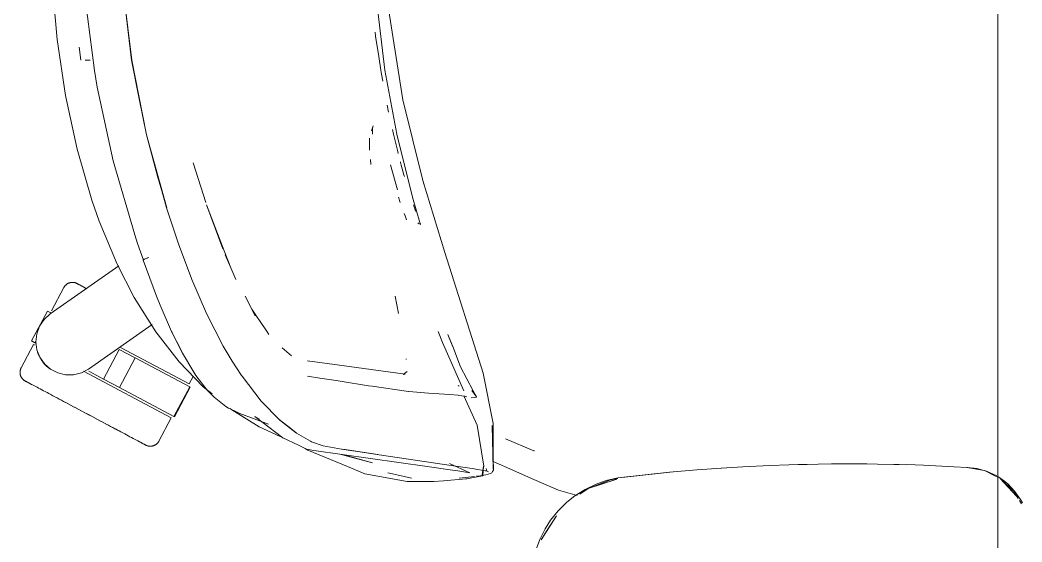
# Model space of a CAD drawing. Header units: millimetres. Extents: x 155927 to 326028, y -36033 to 97293.
# Drawn here: x 194293 to 194710.5, y 33265.7 to 33483.2 of the extents above; entities that cross this region are included whole.
import ezdxf

# ---------------------------------------------------------------- set-up
doc = ezdxf.new("R2010")
doc.units = ezdxf.units.MM
doc.header["$MEASUREMENT"] = 0
doc.layers.add('G-IMPT', color=8, linetype='CONTINUOUS', lineweight=9)
doc.layers.add('I-FURN', color=8, linetype='CONTINUOUS', lineweight=9)

msp = doc.modelspace()

# ---------------------------------------------------------------- linework, layer by layer
at = {"layer": 'G-IMPT'}
for p, q in [((194308.41, 33475.13), (194306.15, 33500.7)), ((194335.67, 33498.03), (194339.5, 33466.44)), ((194335.71, 33498.07), (194339.49, 33466.52)), ((194335.71, 33498.07), (194337.55, 33481.99)), ((194320.15, 33492.33), (194323.96, 33462.16)), ((194445.06, 33462.3), (194441.76, 33489.21)), ((194452.45, 33449.94), (194446.46, 33487.86)), ((194339.49, 33466.52), (194337.55, 33481.99)), ((194441.15, 33476.45), (194440.96, 33478.11)), ((194311.9, 33451.71), (194308.41, 33475.13)), ((194442.44, 33467.92), (194441.15, 33476.45)), ((194318.31, 33466.43), (194317.66, 33471.85)), ((194322.17, 33466.47), (194320.07, 33466.4)), ((194320.07, 33466.4), (194320.18, 33466.4)), ((194345.67, 33435.39), (194339.49, 33466.52)), ((194339.49, 33466.52), (194342.59, 33450.41)), ((194345.67, 33435.39), (194339.5, 33466.44)), ((194442.44, 33467.92), (194443.29, 33462.3)), ((194323.96, 33462.16), (194325.14, 33455.24)), ((194443.29, 33462.3), (194443.54, 33460.67)), ((194444.09, 33457.77), (194443.54, 33460.67)), ((194449.99, 33435.63), (194445.06, 33462.3)), ((194331.81, 33424.45), (194325.14, 33455.24)), ((194316.72, 33429.35), (194311.9, 33451.71)), ((194345.67, 33435.39), (194342.59, 33450.41)), ((194452.45, 33449.94), (194460.77, 33416.26)), ((194446.02, 33447.66), (194446.55, 33444.85)), ((194440.11, 33439.03), (194439.42, 33437.08)), ((194439.85, 33435.82), (194439.86, 33435.68)), ((194439.89, 33437.99), (194439.86, 33435.68)), ((194439.89, 33437.99), (194440.11, 33439.03)), ((194448.22, 33437.62), (194448.67, 33435.64)), ((194450.22, 33428.89), (194448.67, 33435.64)), ((194449.99, 33435.63), (194456.54, 33409.31)), ((194350.32, 33418.14), (194345.67, 33435.39)), ((194345.67, 33435.39), (194354.05, 33404.89)), ((194345.67, 33435.39), (194354.1, 33404.98)), ((194438.57, 33433.98), (194438.65, 33428.92)), ((194438.57, 33433.98), (194438.57, 33431.19)), ((194322.89, 33408.11), (194316.72, 33429.35)), ((194438.65, 33428.92), (194438.57, 33431.19)), ((194450.22, 33428.89), (194450.56, 33427.6)), ((194331.81, 33424.45), (194340.75, 33393.62)), ((194365.12, 33423.7), (194366.2, 33420.27)), ((194365.12, 33423.7), (194370.37, 33407.22)), ((194438.97, 33425.13), (194439.18, 33423.03)), ((194451.53, 33423.87), (194451.48, 33424.05)), ((194451.84, 33422.73), (194451.53, 33423.87)), ((194450.25, 33412.41), (194447.35, 33422.8)), ((194451.84, 33422.73), (194452.96, 33418.74)), ((194350.32, 33418.14), (194354.1, 33404.98)), ((194452.96, 33418.74), (194453.16, 33418.05)), ((194469.95, 33386.29), (194460.77, 33416.26)), ((194322.89, 33408.11), (194325.96, 33399.37)), ((194450.7, 33409.32), (194451.42, 33407.1)), ((194456.54, 33409.31), (194459.61, 33398.88)), ((194354.05, 33404.89), (194359.06, 33389.97)), ((194370.65, 33406.23), (194377.47, 33387.82)), ((194370.65, 33406.23), (194377.36, 33388.78)), ((194453.41, 33401.56), (194453.04, 33402.57)), ((194457.7, 33404.11), (194456.96, 33406.21)), ((194457.7, 33404.11), (194457.94, 33403.45)), ((194325.96, 33399.37), (194333.48, 33381.4)), ((194453.41, 33401.56), (194454.03, 33399.9)), ((194458.72, 33398.63), (194458.93, 33398.48)), ((194458.72, 33398.63), (194459.33, 33398.24)), ((194459.68, 33398.61), (194459.61, 33398.88)), ((194459.75, 33398.31), (194459.68, 33398.61)), ((194459.72, 33397.85), (194459.81, 33398.09)), ((194459.81, 33398.09), (194459.75, 33398.31)), ((194340.75, 33393.62), (194341.95, 33390.02)), ((194344.36, 33383.08), (194341.95, 33390.02)), ((194364.52, 33375.09), (194359.06, 33389.97)), ((194377.36, 33388.78), (194378.03, 33387.05)), ((194380.75, 33379.97), (194378.03, 33387.05)), ((194380.75, 33379.97), (194378.44, 33385.42)), ((194469.95, 33386.29), (194485.94, 33336.04)), ((194340.57, 33367.62), (194333.48, 33381.4)), ((194344.32, 33383.09), (194344.35, 33383.22)), ((194349.89, 33368.12), (194344.32, 33383.09)), ((194344.35, 33383.22), (194344.76, 33383.49)), ((194344.35, 33383.22), (194344.36, 33383.26)), ((194344.35, 33383.22), (194344.36, 33383.08)), ((194344.76, 33383.49), (194344.36, 33383.26)), ((194345.59, 33383.87), (194344.76, 33383.49)), ((194344.94, 33383.59), (194344.76, 33383.49)), ((194345.59, 33383.87), (194344.94, 33383.59)), ((194345.59, 33383.87), (194346.64, 33384.29)), ((194345.59, 33383.87), (194346.05, 33384.07)), ((194346.64, 33384.29), (194346.05, 33384.07)), ((194382.95, 33375.13), (194380.75, 33379.97)), ((194364.52, 33375.09), (194370.7, 33360.87)), ((194349.55, 33353.33), (194340.57, 33367.62)), ((194351.37, 33364.44), (194349.89, 33368.12)), ((194386.82, 33368.08), (194391, 33359.98)), ((194449.23, 33368.17), (194450.64, 33360.92)), ((194356.14, 33353.48), (194351.37, 33364.44)), ((194374.08, 33354.14), (194370.7, 33360.87)), ((194389.5, 33362.75), (194392.06, 33359)), ((194389.5, 33362.75), (194391, 33359.98)), ((194392.06, 33359), (194392.45, 33358.42)), ((194392.45, 33358.42), (194395.95, 33353.28)), ((194349.55, 33353.33), (194359.35, 33340.73)), ((194356.36, 33353.04), (194356.14, 33353.48)), ((194356.14, 33353.48), (194360.67, 33344.43)), ((194356.14, 33353.48), (194360.36, 33345.03)), ((194356.36, 33353.04), (194360.67, 33344.43)), ((194374.08, 33354.14), (194377.65, 33347.35)), ((194395.95, 33353.28), (194396.7, 33352.18)), ((194467.22, 33353.45), (194468.96, 33348.87)), ((194473.26, 33347.23), (194471.24, 33352.13)), ((194471.24, 33352.13), (194473.27, 33347.02)), ((194468.96, 33348.87), (194477.89, 33328.71)), ((194473.27, 33347.02), (194471.78, 33350.78)), ((194360.67, 33344.43), (194360.36, 33345.03)), ((194360.67, 33344.43), (194365.4, 33336.43)), ((194381.42, 33341.12), (194377.65, 33347.35)), ((194402.22, 33346.65), (194406.13, 33343.31)), ((194476.52, 33338.76), (194473.26, 33347.23)), ((194369.31, 33330.43), (194359.35, 33340.73)), ((194381.42, 33341.12), (194385.3, 33335.02)), ((194426.08, 33339.37), (194412.72, 33341.15)), ((194412.72, 33341.15), (194413.19, 33341.01)), ((194453.91, 33341.7), (194453.86, 33342.05)), ((194366.27, 33335.14), (194365.4, 33336.43)), ((194426.08, 33339.37), (194453.41, 33335.64)), ((194454.26, 33336.75), (194452.7, 33335.51)), ((194452.91, 33335.55), (194453.14, 33335.59)), ((194453.41, 33335.64), (194453.14, 33335.59)), ((194476.52, 33338.76), (194481.79, 33328.65)), ((194485.94, 33336.04), (194490.14, 33315.09)), ((194370.98, 33329.01), (194366.27, 33335.14)), ((194385.47, 33334.77), (194385.3, 33335.02)), ((194393.49, 33324.33), (194385.47, 33334.77)), ((194417.89, 33334.02), (194412.81, 33334.76)), ((194417.89, 33334.02), (194424.72, 33332.96)), ((194424.72, 33332.96), (194426.38, 33332.69)), ((194438.15, 33330.83), (194426.38, 33332.69)), ((194372.98, 33327.43), (194369.31, 33330.43)), ((194370.98, 33329.01), (194373.87, 33325.99)), ((194439.71, 33330.58), (194438.15, 33330.83)), ((194454.92, 33328.37), (194439.71, 33330.58)), ((194454.92, 33328.37), (194455, 33328.36)), ((194455, 33328.36), (194463.24, 33327.74)), ((194472.09, 33327.11), (194463.24, 33327.74)), ((194472.09, 33327.11), (194475.5, 33326.86)), ((194475.51, 33330.88), (194475.95, 33330.61)), ((194483.14, 33326.2), (194481.3, 33328.9)), ((194483.14, 33326.2), (194481.79, 33328.65)), ((194378.74, 33322.13), (194373.87, 33325.99)), ((194401.23, 33316.43), (194393.49, 33324.33)), ((194475.87, 33326.81), (194475.5, 33326.86)), ((194475.87, 33326.81), (194478.33, 33326.53)), ((194483.51, 33314.39), (194477.92, 33326.68)), ((194478.33, 33326.53), (194478.39, 33326.51)), ((194479.16, 33326.23), (194478.39, 33326.51)), ((194480.9, 33325.75), (194482.43, 33325.92)), ((194482.43, 33325.92), (194483.12, 33326.07)), ((194483.12, 33326.07), (194483.14, 33326.2)), ((194483.14, 33326.2), (194483.18, 33326.36)), ((194379.87, 33321.51), (194378.74, 33322.13)), ((194379.87, 33321.51), (194382.31, 33320.34)), ((194381.23, 33320.82), (194380.47, 33321.32)), ((194381.23, 33320.82), (194392.68, 33313.7)), ((194382.31, 33320.34), (194384.54, 33319.27)), ((194396.45, 33314.76), (194384.54, 33319.27)), ((194390.79, 33317.99), (194402.44, 33309.07)), ((194390.79, 33317.99), (194392.74, 33316.87)), ((194407.97, 33311.34), (194401.02, 33316.74)), ((194401.02, 33316.74), (194404.59, 33313.93)), ((194401.23, 33316.43), (194408.2, 33311.01)), ((194483.51, 33314.39), (194486.22, 33297.34)), ((194490.14, 33315.09), (194490.18, 33296.22)), ((194392.68, 33313.7), (194401.31, 33309.72)), ((194407.97, 33311.34), (194404.59, 33313.93)), ((194408.2, 33311.01), (194414.03, 33307.72)), ((194489.7, 33314.2), (194490.28, 33295.76)), ((194489.7, 33314.2), (194490.18, 33296.22)), ((194402.44, 33309.07), (194409.02, 33306.01)), ((194414.45, 33307.51), (194414.03, 33307.72)), ((194414.45, 33307.51), (194419.24, 33305.76)), ((194495.28, 33308.66), (194507.14, 33303.73)), ((194409.02, 33306.01), (194412.38, 33304.44)), ((194411.77, 33304.73), (194412.94, 33303.95)), ((194415.37, 33303.79), (194412.38, 33304.44)), ((194412.94, 33303.95), (194429.39, 33297.16)), ((194462.59, 33297.12), (194415.37, 33303.79)), ((194419.24, 33305.76), (194426.91, 33304.46)), ((194439.8, 33298.67), (194426.85, 33302.17)), ((194442.08, 33302.16), (194426.91, 33304.46)), ((194442.08, 33302.16), (194427.49, 33304.39)), ((194442.68, 33302.06), (194427.49, 33304.39)), ((194439.8, 33298.67), (194427.9, 33302.02)), ((194442.68, 33302.06), (194473.55, 33297.51)), ((194507.4, 33303.63), (194507.14, 33303.73)), ((194472, 33298.49), (194480.44, 33294.49)), ((194498.34, 33295.63), (194490.17, 33299.19)), ((194605.43, 33297.59), (194613.31, 33297.89)), ((194625.62, 33298.18), (194613.31, 33297.89)), ((194617.18, 33297.97), (194618.84, 33298.05)), ((194618.84, 33298.05), (194620.92, 33298.05)), ((194625.62, 33298.18), (194631.09, 33298.26)), ((194645.8, 33298.26), (194631.09, 33298.26)), ((194650.32, 33298.21), (194645.8, 33298.26)), ((194650.32, 33298.21), (194665.98, 33297.83)), ((194657.04, 33298.04), (194659.26, 33298.03)), ((194662.58, 33297.89), (194659.26, 33298.03)), ((194665.98, 33297.83), (194669.53, 33297.71)), ((194682.09, 33297.09), (194669.53, 33297.71)), ((194429.39, 33297.16), (194432.76, 33295.77)), ((194436.61, 33294.17), (194432.76, 33295.77)), ((194454.31, 33290.94), (194436.61, 33294.17)), ((194446.87, 33294.39), (194446.29, 33294.54)), ((194456.17, 33292.35), (194446.87, 33294.39)), ((194462.59, 33297.12), (194473.25, 33295.68)), ((194474.55, 33295.46), (194473.25, 33295.68)), ((194473.55, 33297.51), (194481.41, 33296.4)), ((194479.57, 33294.63), (194474.55, 33295.46)), ((194480.44, 33294.49), (194479.57, 33294.63)), ((194487.67, 33295.29), (194481.41, 33296.4)), ((194483.86, 33293.17), (194487.14, 33293.7)), ((194485.54, 33293.76), (194486.22, 33297.34)), ((194485.54, 33293.76), (194486.16, 33297.3)), ((194486.16, 33297.3), (194485.77, 33293.35)), ((194487.05, 33295.46), (194488.15, 33294.9)), ((194487.05, 33295.46), (194487.67, 33295.29)), ((194487.14, 33293.7), (194489, 33294.25)), ((194487.33, 33295.83), (194487.25, 33296.33)), ((194487.33, 33295.83), (194487.65, 33295.29)), ((194487.65, 33295.29), (194488.15, 33294.9)), ((194489.54, 33294.57), (194489, 33294.25)), ((194489.54, 33294.57), (194489.91, 33295.07)), ((194490.31, 33295.64), (194489.91, 33295.07)), ((194490.31, 33295.64), (194490.12, 33296.5)), ((194490.12, 33296.5), (194490.14, 33296.39)), ((194490.18, 33296.22), (194490.14, 33296.39)), ((194490.28, 33295.76), (194490.18, 33296.22)), ((194506.17, 33292.21), (194498.34, 33295.63)), ((194542.13, 33292.43), (194565.09, 33294.88)), ((194542.13, 33292.43), (194563.57, 33294.78)), ((194565.09, 33294.88), (194544.95, 33292.76)), ((194563.57, 33294.78), (194574.97, 33295.77)), ((194585.26, 33296.49), (194574.97, 33295.77)), ((194583.21, 33296.36), (194581.8, 33296.22)), ((194583.21, 33296.36), (194585.12, 33296.45)), ((194585.26, 33296.49), (194594.13, 33297.06)), ((194605.43, 33297.59), (194594.13, 33297.06)), ((194682.09, 33297.09), (194687.75, 33296.81)), ((194694.88, 33295.44), (194687.53, 33296.81)), ((194687.75, 33296.81), (194691.76, 33296.31)), ((194691.76, 33296.31), (194695.72, 33295.24)), ((194699.13, 33293.34), (194694.88, 33295.44)), ((194700.04, 33293.26), (194695.72, 33295.24)), ((194454.31, 33290.94), (194461.28, 33290.91)), ((194465.45, 33290.91), (194461.28, 33290.91)), ((194469.4, 33291.25), (194465.45, 33290.91)), ((194469.4, 33291.25), (194478.73, 33292.05)), ((194478.56, 33292.57), (194475.97, 33292.36)), ((194478.56, 33292.57), (194482.35, 33292.99)), ((194478.73, 33292.05), (194479.2, 33292.1)), ((194483.45, 33292.91), (194479.2, 33292.1)), ((194483.86, 33293.17), (194483.25, 33293.09)), ((194483.45, 33292.91), (194485.77, 33293.35)), ((194517.3, 33287.35), (194506.17, 33292.21)), ((194528.46, 33287.63), (194533.04, 33289.82)), ((194529.78, 33288.03), (194541.64, 33291.84)), ((194539, 33291.63), (194530.82, 33288.43)), ((194532.49, 33288.93), (194541.64, 33291.84)), ((194533.04, 33289.82), (194537.17, 33291.27)), ((194542.13, 33292.43), (194537.17, 33291.27)), ((194542.06, 33292.21), (194539, 33291.63)), ((194542.13, 33292.43), (194544.95, 33292.76)), ((194699.13, 33293.34), (194700.4, 33292.71)), ((194700.4, 33293.01), (194703.26, 33291.05)), ((194701.37, 33292.23), (194703.78, 33290)), ((194708.27, 33284.84), (194701.37, 33292.23)), ((194707.08, 33286.93), (194701.37, 33292.23)), ((194704.58, 33289.92), (194703.26, 33291.05)), ((194706.36, 33287.03), (194703.78, 33290)), ((194704.58, 33289.92), (194707.45, 33286.87)), ((194517.3, 33287.35), (194525.12, 33285.09)), ((194528.46, 33287.63), (194524.13, 33284.9)), ((194529.78, 33288.03), (194526.2, 33285.61)), ((194529.78, 33288.03), (194532.49, 33288.93)), ((194708.27, 33284.84), (194706.99, 33286.31)), ((194708.96, 33283.78), (194707.08, 33286.93)), ((194707.45, 33286.87), (194709.89, 33283.42)), ((194517.22, 33278.73), (194520.83, 33282.28)), ((194520.83, 33282.28), (194524.13, 33284.9)), ((194710.3, 33281.55), (194709.44, 33282.99)), ((194710.7, 33282.05), (194709.89, 33283.42)), ((194517.22, 33278.73), (194514.03, 33274.76)), ((194510.17, 33266.6), (194516.49, 33276.55)), ((194511.77, 33271.21), (194514.03, 33274.76)), ((194512.33, 33270.28), (194516.49, 33276.55)), ((194509.52, 33266.7), (194511.77, 33271.21)), ((194510.17, 33266.6), (194512.33, 33270.28)), ((194509.52, 33266.7), (194507.81, 33261.93))]:
    msp.add_line(p, q, dxfattribs=at)
at = {"layer": 'I-FURN'}
for p, q in [((194700.4, 34207.61), (194700.4, 32807.61)), ((194700.4, 32807.61), (194700.4, 34207.61)), ((194305.51, 33360.71), (194334.1, 33380.72)), ((194312.03, 33372.78), (194312.15, 33372.89)), ((194312.15, 33372.89), (194312.27, 33372.99)), ((194312.27, 33372.99), (194312.4, 33373.09)), ((194312.4, 33373.09), (194312.53, 33373.18)), ((194312.53, 33373.18), (194312.67, 33373.27)), ((194312.67, 33373.27), (194312.8, 33373.35)), ((194312.8, 33373.35), (194312.95, 33373.43)), ((194312.95, 33373.43), (194313.09, 33373.5)), ((194313.09, 33373.5), (194313.24, 33373.57)), ((194313.24, 33373.57), (194313.39, 33373.63)), ((194313.39, 33373.63), (194313.54, 33373.68)), ((194313.54, 33373.68), (194313.69, 33373.73)), ((194313.69, 33373.73), (194313.85, 33373.77)), ((194313.85, 33373.77), (194314, 33373.81)), ((194314, 33373.81), (194314.16, 33373.84)), ((194314.16, 33373.84), (194314.32, 33373.86)), ((194314.32, 33373.86), (194314.48, 33373.88)), ((194314.48, 33373.88), (194314.64, 33373.89)), ((194314.64, 33373.89), (194314.81, 33373.89)), ((194314.81, 33373.89), (194314.97, 33373.89)), ((194314.97, 33373.89), (194315.13, 33373.88)), ((194315.13, 33373.88), (194315.29, 33373.86)), ((194315.29, 33373.86), (194315.45, 33373.84)), ((194315.45, 33373.84), (194315.61, 33373.81)), ((194315.61, 33373.81), (194315.76, 33373.78)), ((194315.76, 33373.78), (194315.92, 33373.74)), ((194315.92, 33373.74), (194316.07, 33373.69)), ((194316.07, 33373.69), (194316.23, 33373.64)), ((194316.23, 33373.64), (194316.38, 33373.58)), ((194316.38, 33373.58), (194316.52, 33373.51)), ((194316.52, 33373.51), (194316.67, 33373.44)), ((194316.67, 33373.44), (194316.71, 33373.42)), ((194316.71, 33373.42), (194316.73, 33373.41)), ((194316.75, 33373.39), (194316.71, 33373.42)), ((194316.71, 33373.42), (194316.71, 33373.42)), ((194316.73, 33373.41), (194316.79, 33373.38)), ((194316.84, 33373.35), (194316.75, 33373.39)), ((194316.79, 33373.38), (194316.89, 33373.32)), ((194316.96, 33373.29), (194316.84, 33373.35)), ((194316.89, 33373.32), (194317.03, 33373.25)), ((194317.12, 33373.2), (194316.96, 33373.29)), ((194317.03, 33373.25), (194317.21, 33373.15)), ((194317.32, 33373.09), (194317.12, 33373.2)), ((194317.21, 33373.15), (194317.43, 33373.04)), ((194317.56, 33372.96), (194317.32, 33373.09)), ((194317.43, 33373.04), (194317.68, 33372.9)), ((194317.84, 33372.82), (194317.56, 33372.96)), ((194317.68, 33372.9), (194317.98, 33372.74)), ((194311.26, 33371.75), (194306.11, 33362.07)), ((194311.26, 33371.75), (194311.33, 33371.89)), ((194311.33, 33371.89), (194311.42, 33372.03)), ((194311.42, 33372.03), (194311.51, 33372.17)), ((194311.51, 33372.17), (194311.6, 33372.3)), ((194311.6, 33372.3), (194311.7, 33372.42)), ((194311.7, 33372.42), (194311.81, 33372.54)), ((194311.81, 33372.54), (194311.92, 33372.66)), ((194311.92, 33372.66), (194312.03, 33372.78)), ((194318.16, 33372.65), (194317.84, 33372.82)), ((194317.98, 33372.74), (194318.32, 33372.56)), ((194318.51, 33372.46), (194318.16, 33372.65)), ((194318.32, 33372.56), (194318.69, 33372.36)), ((194318.91, 33372.25), (194318.51, 33372.46)), ((194318.69, 33372.36), (194319.1, 33372.15)), ((194319.34, 33372.02), (194318.91, 33372.25)), ((194319.1, 33372.15), (194319.55, 33371.91)), ((194319.8, 33371.77), (194319.34, 33372.02)), ((194319.55, 33371.91), (194320.03, 33371.65)), ((194320.3, 33371.51), (194319.8, 33371.77)), ((194320.03, 33371.65), (194320.55, 33371.38)), ((194320.84, 33371.22), (194320.3, 33371.51)), ((194304.36, 33361.86), (194297.78, 33349.5)), ((194303, 33358.45), (194305.51, 33360.71)), ((194304.36, 33361.86), (194305.75, 33361.12)), ((194305.75, 33361.12), (194305.66, 33361.17)), ((194301.11, 33355.66), (194303, 33358.45)), ((194348, 33356.29), (194321.57, 33337.78)), ((194299.55, 33349.15), (194299.93, 33352.5)), ((194299.93, 33352.5), (194301.11, 33355.66)), ((194298.59, 33347.94), (194293.44, 33338.25)), ((194299.18, 33348.76), (194297.78, 33349.5)), ((194298.59, 33347.94), (194298.97, 33347.74)), ((194299.09, 33348.81), (194299.18, 33348.76)), ((194299.18, 33348.76), (194299.58, 33349.52)), ((194299.98, 33345.8), (194299.55, 33349.15)), ((194301.19, 33342.66), (194299.98, 33345.8)), ((194334.33, 33345.93), (194327.76, 33333.57)), ((194334.33, 33345.93), (194340.97, 33342.4)), ((194334.8, 33346.81), (194363.5, 33331.55)), ((194303.13, 33339.89), (194301.19, 33342.66)), ((194301.67, 33341.82), (194303.97, 33339.03)), ((194305.67, 33337.67), (194303.13, 33339.89)), ((194340.97, 33342.4), (194334.4, 33330.03)), ((194340.97, 33342.4), (194363.68, 33330.32)), ((194292.97, 33336.51), (194292.98, 33336.68)), ((194292.97, 33336.35), (194292.97, 33336.51)), ((194292.98, 33336.19), (194292.97, 33336.35)), ((194292.98, 33336.68), (194293, 33336.84)), ((194292.99, 33336.03), (194292.98, 33336.19)), ((194293, 33335.87), (194292.99, 33336.03)), ((194293, 33336.84), (194293.02, 33337)), ((194293.02, 33335.71), (194293, 33335.87)), ((194293.02, 33337), (194293.05, 33337.15)), ((194293.05, 33335.55), (194293.02, 33335.71)), ((194293.05, 33337.15), (194293.09, 33337.31)), ((194293.09, 33335.4), (194293.05, 33335.55)), ((194293.09, 33337.31), (194293.13, 33337.47)), ((194293.13, 33335.24), (194293.09, 33335.4)), ((194293.13, 33337.47), (194293.17, 33337.62)), ((194293.17, 33337.62), (194293.23, 33337.77)), ((194293.23, 33337.77), (194293.29, 33337.92)), ((194293.29, 33337.92), (194293.35, 33338.07)), ((194293.35, 33338.07), (194293.42, 33338.22)), ((194293.42, 33338.22), (194293.44, 33338.25)), ((194303.97, 33339.03), (194305.39, 33337.88)), ((194308.67, 33336.13), (194305.67, 33337.67)), ((194311.95, 33335.34), (194308.67, 33336.13)), ((194315.32, 33335.36), (194311.95, 33335.34)), ((194318.59, 33336.19), (194315.32, 33335.36)), ((194321.57, 33337.78), (194318.59, 33336.19)), ((194319.38, 33336.89), (194355.99, 33317.42)), ((194327.76, 33333.57), (194321.62, 33336.83)), ((194293.18, 33335.09), (194293.13, 33335.24)), ((194293.23, 33334.93), (194293.18, 33335.09)), ((194293.29, 33334.78), (194293.23, 33334.93)), ((194293.36, 33334.64), (194293.29, 33334.78)), ((194293.43, 33334.49), (194293.36, 33334.64)), ((194293.51, 33334.35), (194293.43, 33334.49)), ((194293.59, 33334.21), (194293.51, 33334.35)), ((194293.68, 33334.08), (194293.59, 33334.21)), ((194293.77, 33333.95), (194293.68, 33334.08)), ((194293.87, 33333.82), (194293.77, 33333.95)), ((194293.98, 33333.7), (194293.87, 33333.82)), ((194294.09, 33333.58), (194293.98, 33333.7)), ((194294.2, 33333.47), (194294.09, 33333.58)), ((194294.32, 33333.36), (194294.2, 33333.47)), ((194294.44, 33333.25), (194294.32, 33333.36)), ((194294.57, 33333.15), (194294.44, 33333.25)), ((194294.7, 33333.06), (194294.57, 33333.15)), ((194294.83, 33332.97), (194294.7, 33333.06)), ((194294.97, 33332.88), (194294.83, 33332.97)), ((194295.11, 33332.8), (194294.97, 33332.88)), ((194295.12, 33332.8), (194295.11, 33332.8)), ((194295.11, 33332.8), (194295.13, 33332.79)), ((194295.16, 33332.78), (194295.12, 33332.8)), ((194295.13, 33332.79), (194295.19, 33332.76)), ((194295.24, 33332.73), (194295.16, 33332.78)), ((194295.19, 33332.76), (194295.29, 33332.71)), ((194295.36, 33332.67), (194295.24, 33332.73)), ((194295.29, 33332.71), (194295.43, 33332.63)), ((194295.52, 33332.58), (194295.36, 33332.67)), ((194295.43, 33332.63), (194295.61, 33332.54)), ((194295.72, 33332.48), (194295.52, 33332.58)), ((194295.61, 33332.54), (194295.83, 33332.42)), ((194295.97, 33332.35), (194295.72, 33332.48)), ((194295.83, 33332.42), (194296.09, 33332.28)), ((194296.24, 33332.2), (194295.97, 33332.35)), ((194296.09, 33332.28), (194296.39, 33332.13)), ((194296.56, 33332.03), (194296.24, 33332.2)), ((194296.39, 33332.13), (194296.72, 33331.95)), ((194296.92, 33331.84), (194296.56, 33332.03)), ((194296.72, 33331.95), (194297.09, 33331.75)), ((194297.31, 33331.63), (194296.92, 33331.84)), ((194297.09, 33331.75), (194297.5, 33331.53)), ((194297.74, 33331.4), (194297.31, 33331.63)), ((194297.5, 33331.53), (194297.95, 33331.29)), ((194298.21, 33331.16), (194297.74, 33331.4)), ((194297.95, 33331.29), (194298.43, 33331.04)), ((194298.71, 33330.89), (194298.21, 33331.16)), ((194334.4, 33330.03), (194327.76, 33333.57)), ((194363.5, 33331.55), (194365.17, 33334.71)), ((194298.43, 33331.04), (194298.95, 33330.76)), ((194299.24, 33330.61), (194298.71, 33330.89)), ((194298.95, 33330.76), (194299.5, 33330.47)), ((194299.81, 33330.3), (194299.24, 33330.61)), ((194299.5, 33330.47), (194300.08, 33330.16)), ((194300.08, 33330.16), (194300.7, 33329.83)), ((194300.7, 33329.83), (194301.35, 33329.49)), ((194301.35, 33329.49), (194302.03, 33329.13)), ((194302.03, 33329.13), (194302.73, 33328.75)), ((194302.73, 33328.75), (194303.47, 33328.36)), ((194303.47, 33328.36), (194304.23, 33327.95)), ((194304.23, 33327.95), (194305.02, 33327.54)), ((194305.02, 33327.54), (194305.83, 33327.1)), ((194305.83, 33327.1), (194306.67, 33326.66)), ((194357.11, 33317.96), (194334.4, 33330.03)), ((194363.68, 33330.32), (194357.11, 33317.96)), ((194357.28, 33317.87), (194363.85, 33330.23)), ((194306.67, 33326.66), (194307.52, 33326.2)), ((194307.52, 33326.2), (194308.4, 33325.74)), ((194308.4, 33325.74), (194309.3, 33325.26)), ((194309.79, 33325), (194308.88, 33325.48)), ((194309.3, 33325.26), (194310.21, 33324.78)), ((194310.71, 33324.51), (194309.79, 33325)), ((194310.21, 33324.78), (194311.14, 33324.28)), ((194311.65, 33324.01), (194310.71, 33324.51)), ((194311.14, 33324.28), (194312.08, 33323.78)), ((194312.6, 33323.51), (194311.65, 33324.01)), ((194312.08, 33323.78), (194313.04, 33323.27)), ((194313.56, 33322.99), (194312.6, 33323.51)), ((194313.04, 33323.27), (194314.01, 33322.76)), ((194314.54, 33322.47), (194313.56, 33322.99)), ((194314.01, 33322.76), (194314.99, 33322.23)), ((194315.52, 33321.95), (194314.54, 33322.47)), ((194314.99, 33322.23), (194315.97, 33321.71)), ((194316.51, 33321.42), (194315.52, 33321.95)), ((194315.97, 33321.71), (194316.97, 33321.18)), ((194317.51, 33320.89), (194316.51, 33321.42)), ((194316.97, 33321.18), (194317.97, 33320.65)), ((194318.51, 33320.36), (194317.51, 33320.89)), ((194317.97, 33320.65), (194318.97, 33320.12)), ((194319.51, 33319.83), (194318.51, 33320.36)), ((194318.97, 33320.12), (194319.98, 33319.58)), ((194320.52, 33319.29), (194319.51, 33319.83)), ((194319.98, 33319.58), (194320.98, 33319.05)), ((194321.52, 33318.76), (194320.52, 33319.29)), ((194320.98, 33319.05), (194321.99, 33318.51)), ((194322.53, 33318.23), (194321.52, 33318.76)), ((194321.99, 33318.51), (194322.99, 33317.98)), ((194323.53, 33317.69), (194322.53, 33318.23)), ((194322.99, 33317.98), (194323.98, 33317.45)), ((194324.52, 33317.17), (194323.53, 33317.69)), ((194323.98, 33317.45), (194324.98, 33316.92)), ((194325.51, 33316.64), (194324.52, 33317.17)), ((194324.98, 33316.92), (194325.96, 33316.4)), ((194326.49, 33316.12), (194325.51, 33316.64)), ((194325.96, 33316.4), (194326.93, 33315.88)), ((194327.45, 33315.61), (194326.49, 33316.12)), ((194326.93, 33315.88), (194327.9, 33315.37)), ((194328.41, 33315.1), (194327.45, 33315.61)), ((194327.9, 33315.37), (194328.85, 33314.86)), ((194329.36, 33314.59), (194328.41, 33315.1)), ((194328.85, 33314.86), (194329.79, 33314.37)), ((194330.29, 33314.1), (194329.36, 33314.59)), ((194350.84, 33307.74), (194355.99, 33317.42)), ((194329.79, 33314.37), (194330.71, 33313.88)), ((194331.2, 33313.61), (194330.29, 33314.1)), ((194330.71, 33313.88), (194331.61, 33313.39)), ((194332.1, 33313.14), (194331.2, 33313.61)), ((194331.61, 33313.39), (194332.5, 33312.92)), ((194332.97, 33312.67), (194332.1, 33313.14)), ((194332.5, 33312.92), (194333.37, 33312.46)), ((194333.83, 33312.22), (194332.97, 33312.67)), ((194333.37, 33312.46), (194334.22, 33312.01)), ((194334.66, 33311.77), (194333.83, 33312.22)), ((194334.22, 33312.01), (194335.04, 33311.57)), ((194335.04, 33311.57), (194335.84, 33311.15)), ((194335.84, 33311.15), (194336.62, 33310.73)), ((194336.62, 33310.73), (194337.37, 33310.34)), ((194337.37, 33310.34), (194338.09, 33309.95)), ((194338.09, 33309.95), (194338.78, 33309.58)), ((194338.78, 33309.58), (194339.45, 33309.23)), ((194339.45, 33309.23), (194340.08, 33308.89)), ((194340.08, 33308.89), (194340.68, 33308.57)), ((194340.99, 33308.41), (194340.41, 33308.72)), ((194340.68, 33308.57), (194341.25, 33308.27)), ((194341.55, 33308.11), (194340.99, 33308.41)), ((194341.25, 33308.27), (194341.79, 33307.99)), ((194342.06, 33307.84), (194341.55, 33308.11)), ((194341.79, 33307.99), (194342.29, 33307.72)), ((194342.54, 33307.58), (194342.06, 33307.84)), ((194342.29, 33307.72), (194342.75, 33307.47)), ((194342.99, 33307.35), (194342.54, 33307.58)), ((194342.75, 33307.47), (194343.18, 33307.24)), ((194343.4, 33307.13), (194342.99, 33307.35)), ((194343.18, 33307.24), (194343.58, 33307.03)), ((194343.77, 33306.93), (194343.4, 33307.13)), ((194343.58, 33307.03), (194343.93, 33306.84)), ((194344.11, 33306.75), (194343.77, 33306.93)), ((194343.93, 33306.84), (194344.25, 33306.68)), ((194344.41, 33306.59), (194344.11, 33306.75)), ((194344.25, 33306.68), (194344.53, 33306.53)), ((194344.66, 33306.46), (194344.41, 33306.59)), ((194344.53, 33306.53), (194344.77, 33306.4)), ((194344.88, 33306.34), (194344.66, 33306.46)), ((194344.77, 33306.4), (194344.97, 33306.29)), ((194345.06, 33306.24), (194344.88, 33306.34)), ((194344.97, 33306.29), (194345.13, 33306.21)), ((194345.2, 33306.17), (194345.06, 33306.24)), ((194345.13, 33306.21), (194345.26, 33306.14)), ((194345.3, 33306.12), (194345.2, 33306.17)), ((194345.26, 33306.14), (194345.34, 33306.1)), ((194345.36, 33306.08), (194345.3, 33306.12)), ((194345.34, 33306.1), (194345.38, 33306.08)), ((194345.38, 33306.07), (194345.36, 33306.08)), ((194345.38, 33306.08), (194345.38, 33306.07)), ((194345.42, 33306.05), (194345.38, 33306.07)), ((194345.57, 33305.98), (194345.42, 33306.05)), ((194349.15, 33306.06), (194349, 33305.99)), ((194349.29, 33306.14), (194349.15, 33306.06)), ((194349.42, 33306.22), (194349.29, 33306.14)), ((194349.56, 33306.31), (194349.42, 33306.22)), ((194349.69, 33306.4), (194349.56, 33306.31)), ((194349.82, 33306.5), (194349.69, 33306.4)), ((194349.94, 33306.61), (194349.82, 33306.5)), ((194350.06, 33306.72), (194349.94, 33306.61)), ((194350.17, 33306.83), (194350.06, 33306.72)), ((194350.28, 33306.95), (194350.17, 33306.83)), ((194350.39, 33307.07), (194350.28, 33306.95)), ((194350.49, 33307.2), (194350.39, 33307.07)), ((194350.58, 33307.33), (194350.49, 33307.2)), ((194350.67, 33307.46), (194350.58, 33307.33)), ((194350.76, 33307.6), (194350.67, 33307.46)), ((194350.84, 33307.74), (194350.76, 33307.6)), ((194345.72, 33305.92), (194345.57, 33305.98)), ((194345.86, 33305.86), (194345.72, 33305.92)), ((194346.02, 33305.8), (194345.86, 33305.86)), ((194346.17, 33305.76), (194346.02, 33305.8)), ((194346.33, 33305.71), (194346.17, 33305.76)), ((194346.48, 33305.68), (194346.33, 33305.71)), ((194346.64, 33305.65), (194346.48, 33305.68)), ((194346.8, 33305.63), (194346.64, 33305.65)), ((194346.96, 33305.61), (194346.8, 33305.63)), ((194347.12, 33305.6), (194346.96, 33305.61)), ((194347.29, 33305.6), (194347.12, 33305.6)), ((194347.45, 33305.6), (194347.29, 33305.6)), ((194347.61, 33305.61), (194347.45, 33305.6)), ((194347.77, 33305.63), (194347.61, 33305.61)), ((194347.93, 33305.65), (194347.77, 33305.63)), ((194348.09, 33305.68), (194347.93, 33305.65)), ((194348.24, 33305.72), (194348.09, 33305.68)), ((194348.4, 33305.76), (194348.24, 33305.72)), ((194348.55, 33305.81), (194348.4, 33305.76)), ((194348.7, 33305.86), (194348.55, 33305.81)), ((194348.85, 33305.92), (194348.7, 33305.86)), ((194349, 33305.99), (194348.85, 33305.92))]:
    msp.add_line(p, q, dxfattribs=at)
for points in [[(194299.65, 33347.71), (194299.61, 33348.08), (194299.57, 33348.75), (194299.57, 33349.29), (194299.58, 33349.52)], [(194303.61, 33339.37), (194303.21, 33339.77), (194302.85, 33340.19), (194302.52, 33340.61)]]:
    msp.add_open_spline(points, degree=3, dxfattribs=at)
msp.add_open_spline([(194300.91, 33343.21), (194300.83, 33343.37), (194300.54, 33344.01), (194300.32, 33344.63), (194300.18, 33345.1)], degree=3, knots=[-0.5319761, -0.5319761, -0.5319761, -0.5319761, -0.5, -0.4, -0.4, -0.4, -0.4], dxfattribs=at)

doc.saveas('drawing.dxf')
